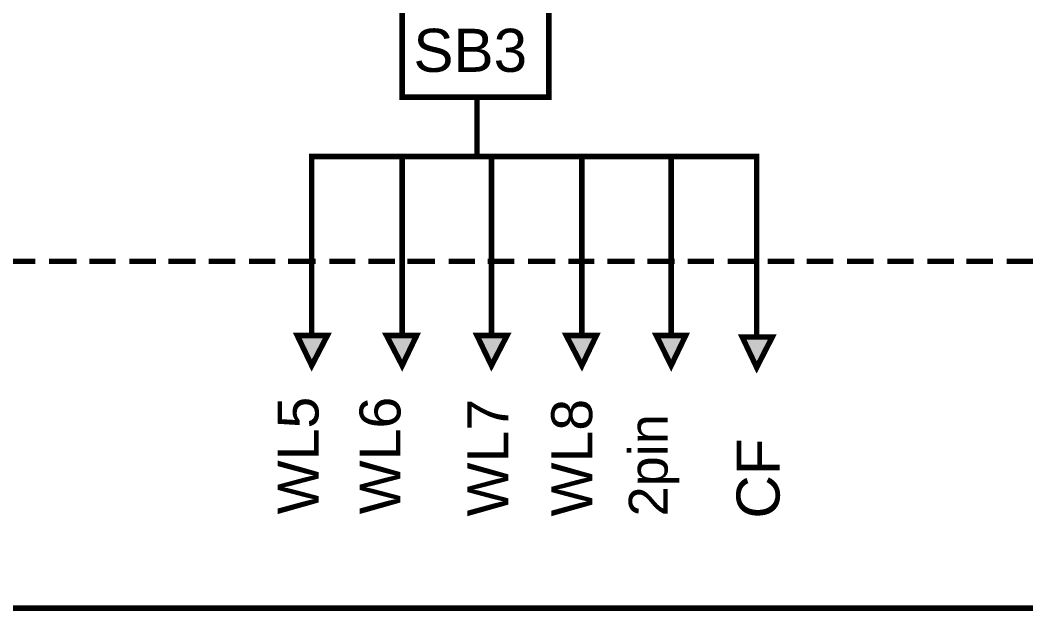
# Model space of a CAD drawing. Header units: millimetres. Extents: x 6 to 291, y 33 to 187.
# Drawn here: x 66.24 to 112.93, y 33.12 to 60.53 of the extents above; entities that cross this region are included whole.
import ezdxf

# ---------------------------------------------------------------- set-up
doc = ezdxf.new("R2010")
doc.units = ezdxf.units.MM
for name, color, linetype in [('H', 251, 'Continuous'), ('P', 255, 'Continuous'), ('T', 255, 'Continuous')]:
    doc.layers.add(name, color=color, linetype=linetype)
doc.styles.get("Standard").update_dxf_attribs({"font": 'arial.ttf'})

msp = doc.modelspace()

# ---------------------------------------------------------------- hatches: boundary and pattern name
at = {"layer": 'H', "linetype": 'Continuous'}
for points in [[(79.781, 44.503), (79.11, 45.896), (80.504, 45.896), (79.781, 44.503)], [(83.979, 44.503), (83.256, 45.896), (84.649, 45.896), (83.979, 44.503)], [(88.124, 44.503), (87.454, 45.896), (88.847, 45.896), (88.124, 44.503)], [(92.322, 44.503), (91.599, 45.896), (92.992, 45.896), (92.322, 44.503)], [(96.467, 44.503), (95.779, 45.896), (97.137, 45.896), (96.467, 44.503)], [(100.436, 44.415), (99.766, 45.826), (101.159, 45.826), (100.436, 44.415)]]:
    msp.add_hatch(color=256, dxfattribs=at).paths.add_polyline_path(points)

# ---------------------------------------------------------------- linework, layer by layer
at = {"layer": 'P', "const_width": 0.254}
for points in [[(6.209, 186.796), (291.289, 186.796), (291.289, 33.249), (6.209, 33.249), (6.209, 186.796)], [(83.979, 61.278), (90.787, 61.278), (90.787, 56.956), (83.979, 56.956), (83.979, 61.278)], [(87.454, 56.956), (87.454, 54.204)], [(79.781, 45.896), (79.781, 54.204), (88.124, 54.204), (100.436, 54.204), (100.436, 45.826)], [(83.979, 54.204), (83.979, 45.896)], [(88.124, 54.204), (88.124, 45.896)], [(92.322, 54.204), (92.322, 45.896)], [(96.467, 54.204), (96.467, 45.896)], [(65.723, 49.336), (66.957, 49.336)], [(67.592, 49.336), (68.862, 49.336)], [(69.462, 49.336), (70.679, 49.336)], [(71.314, 49.336), (72.549, 49.336)], [(73.131, 49.336), (74.401, 49.336)], [(75.001, 49.336), (76.235, 49.336)], [(76.87, 49.336), (78.087, 49.336)], [(78.687, 49.336), (79.957, 49.336)], [(80.592, 49.336), (81.809, 49.336)], [(82.409, 49.336), (83.644, 49.336)], [(84.226, 49.336), (85.496, 49.336)], [(86.131, 49.336), (87.365, 49.336)], [(87.948, 49.336), (89.182, 49.336)], [(89.817, 49.336), (91.087, 49.336)], [(91.687, 49.336), (92.904, 49.336)], [(93.504, 49.336), (94.774, 49.336)], [(95.356, 49.336), (96.626, 49.336)], [(97.226, 49.336), (98.46, 49.336)], [(99.095, 49.336), (100.312, 49.336)], [(100.947, 49.336), (102.182, 49.336)], [(102.764, 49.336), (103.999, 49.336)], [(104.634, 49.336), (105.869, 49.336)], [(106.504, 49.336), (107.721, 49.336)], [(108.356, 49.336), (109.59, 49.336)], [(110.173, 49.336), (111.407, 49.336)], [(112.042, 49.336), (113.277, 49.336)], [(79.781, 44.503), (80.504, 45.896), (79.11, 45.896), (79.781, 44.503)], [(79.11, 45.896), (80.504, 45.896), (79.781, 44.503), (79.11, 45.896)], [(83.979, 44.503), (84.649, 45.896), (83.256, 45.896), (83.979, 44.503)], [(83.256, 45.896), (84.649, 45.896), (83.979, 44.503), (83.256, 45.896)], [(88.124, 44.503), (88.847, 45.896), (87.454, 45.896), (88.124, 44.503)], [(87.454, 45.896), (88.847, 45.896), (88.124, 44.503), (87.454, 45.896)], [(92.322, 44.503), (92.992, 45.896), (91.599, 45.896), (92.322, 44.503)], [(91.599, 45.896), (92.992, 45.896), (92.322, 44.503), (91.599, 45.896)], [(96.467, 44.503), (97.137, 45.896), (95.779, 45.896), (96.467, 44.503)], [(95.779, 45.896), (97.137, 45.896), (96.467, 44.503), (95.779, 45.896)], [(100.436, 44.415), (101.159, 45.826), (99.766, 45.826), (100.436, 44.415)], [(99.766, 45.826), (101.159, 45.826), (100.436, 44.415), (99.766, 45.826)]]:
    msp.add_lwpolyline(points, dxfattribs=at)
at = {"layer": 'P'}
for points in [[(79.11, 45.896), (80.504, 45.896), (79.781, 44.503)], [(79.781, 44.503), (79.11, 45.896)], [(83.256, 45.896), (84.649, 45.896)], [(83.979, 44.503), (83.256, 45.896)], [(84.649, 45.896), (83.979, 44.503)], [(87.454, 45.896), (88.847, 45.896)], [(88.847, 45.896), (88.124, 44.503), (87.454, 45.896)], [(91.599, 45.896), (92.992, 45.896)], [(92.322, 44.503), (91.599, 45.896)], [(92.992, 45.896), (92.322, 44.503)], [(95.779, 45.896), (97.137, 45.896)], [(96.467, 44.503), (95.779, 45.896)], [(97.137, 45.896), (96.467, 44.503)], [(99.766, 45.826), (101.159, 45.826)], [(101.159, 45.826), (100.436, 44.415), (99.766, 45.826)]]:
    msp.add_lwpolyline(points, dxfattribs=at)

# ---------------------------------------------------------------- texts
at = {"layer": 'T', "insert": (84.5, 58.1), "char_height": 2, "attachment_point": 7}
msp.add_mtext('{\\fArial|b0|i0|c0|p18;SB3}', dxfattribs=at)
at = {"layer": 'T', "attachment_point": 1, "rotation": 90}
for s, insert, char_height in [('{\\fArial|b0|i0|c0|p18;WL5}', (78.2, 37.6), 1.9), ('{\\fArial|b0|i0|c0|p18;WL6}', (82, 37.6), 1.9), ('{\\fArial|b0|i0|c0|p18;WL7}', (87, 37.5), 1.9), ('{\\fArial|b0|i0|c0|p18;WL8}', (90.9, 37.5), 1.9), ('{\\fArial|b0|i0|c0|p18;2pin}', (94.5, 37.5), 1.8), ('{\\fArial|b0|i0|c0|p18;CF}', (99.5, 37.4), 2)]:
    msp.add_mtext(s, dxfattribs=dict(at, insert=insert, char_height=char_height))

doc.saveas('drawing.dxf')
